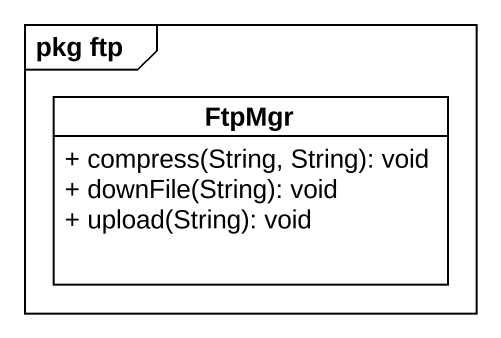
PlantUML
@startuml
mainframe pkg ftp
hide circle
hide empty members
skinparam classAttributeIconSize 0
class FtpMgr {
  + compress(String, String): void
  + downFile(String): void
  + upload(String): void
}
@enduml
